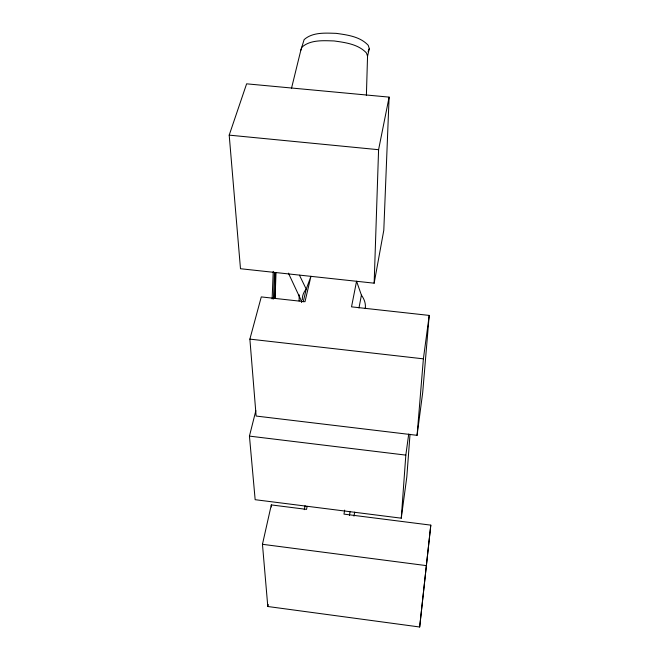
<?xml version="1.0" encoding="UTF-8"?>
<svg xmlns="http://www.w3.org/2000/svg" width="660" height="660" viewBox="0 0 660 660"><rect width="100%" height="100%" fill="white"/><g stroke="black" fill="none" stroke-linecap="round" stroke-linejoin="round"><path stroke-width="0.99" d="M299.12 300.976L299.186 294.797M274.824 298.287L275.253 272.613M366.391 95.378L367.546 56.248L369.303 48.584L368.239 45.325C360.145 36.564 347.333 34.906 336.105 33.346C325.413 33.041 312.716 32.01 304.136 39.6L300.836 50.234L291.538 88.151M374.154 283.181L378.584 149.704L389.111 97.119L246.617 83.828L229.201 135.135L240.487 268.727L374.154 283.181L383.798 230.241L389.111 97.119M275.08 298.32L276.004 272.72M273.43 299.046L274.445 272.456M272.126 298.963L273.224 271.384M255.841 410.685L249.439 436.111L255.156 499.694L401.263 518.183L405.826 455.111L408.721 434.041M410.017 434.305L406.808 476.982L401.263 518.183M302.321 299.764A31.928 21.714 11.9 0 1 306.224 289.129L310.959 276.268L304.994 301.727L261.277 296.909L249.876 339.116L256.129 416.048L417.079 435.328L423.382 358.842L429.214 315.414L351.524 306.85L356.565 281.201L361.416 295.152A31.928 21.714 11.9 0 1 365.244 308.599M429.214 315.414L422.689 392.626L417.079 435.328M307.139 506.385L306.537 509.38L271.31 504.916L262.457 544.302L267.803 606.507L419.669 627L430.798 525.137L343.975 514.123L344.677 510.106M430.798 525.137L419.669 627M353.991 516.128L354.659 512.135M349.453 515.394L350.13 511.385M358.974 307.972L361.416 295.152M304.285 509.66L305.085 505.684M267.803 606.507L268.232 604.502M303.229 301.826L306.224 289.129L299.467 275.22M300.836 50.234L301.884 47.182C310.546 39.567 323.317 40.639 334.075 40.945C345.386 42.529 358.289 44.187 366.473 52.99L367.546 56.248M368.099 51.62L369.303 48.584M229.201 135.135L378.584 149.704M249.876 339.116L423.382 358.842M249.439 436.111L405.826 455.111M262.457 544.302L426.178 565.595M288.412 273.141L301.826 301.834M271.31 504.916L271.458 506.962M301.529 300.374L301.579 302.412"/></g></svg>
